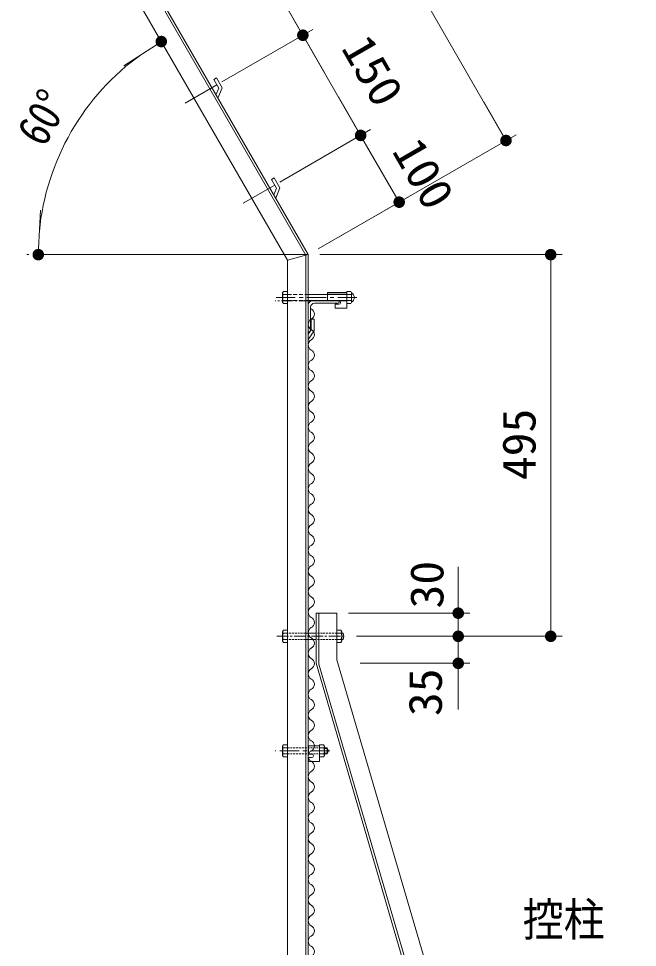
# Model space of a CAD drawing. Units: millimetres at full size. Extents: x -4455 to 4455, y -3150 to 3150.
# Drawn here: x 398 to 1201, y 410 to 1615 of the extents above; entities that cross this region are included whole.
import ezdxf
from ezdxf.enums import TextEntityAlignment as Align

# ---------------------------------------------------------------- set-up
doc = ezdxf.new("R2010")
doc.units = ezdxf.units.MM
doc.header["$LTSCALE"] = 20
for name, pattern in [('DASHED', [7.5, 6, -1.5]), ('USER1', [2, 1.25, -0.25, 0.25, -0.25]), ('USER2', [0.375, 0.25, -0.125]), ('USER3', [0.1875, 0.125, -0.0625]), ('USER4', [1.125, 0.75, -0.125, 0.125, -0.125])]:
    doc.linetypes.add(name, pattern=pattern)
for name, color, linetype, lineweight in [('0-0_1部材', 3, 'Continuous', 18), ('0-1_5寸法', 1, 'Continuous', 18), ('0-2_SUNPOU', 1, 'Continuous', 18), ('0-3_6文字', 3, 'Continuous', 18), ('0-9_8部品', 3, 'Continuous', 18), ('0-A_2網', 4, 'Continuous', 18), ('0-B_AMI', 3, 'Continuous', 18)]:
    doc.layers.add(name, color=color, linetype=linetype, lineweight=lineweight)
doc.styles.add('ＭＳ ゴシック', font='')
doc.styles.get('ＭＳ ゴシック').set_extended_font_data('MS Gothic')

# ---------------------------------------------------------------- blocks, each defined once
blk = doc.blocks.new('M1')
at = {"layer": '0-2_SUNPOU'}
blk.add_line((-5, 0), (-38.58, 0), dxfattribs=at)
for points in [[(0, 0), (-5, 0), (-4.96, 0.63)], [(0, 0), (-4.96, -0.63), (-5, 0)], [(0, 0), (-4.96, 0.63), (-4.84, 1.24)], [(0, 0), (-4.84, -1.24), (-4.96, -0.63)], [(0, 0), (-4.84, 1.24), (-4.65, 1.84)], [(0, 0), (-4.65, -1.84), (-4.84, -1.24)], [(0, 0), (-4.65, 1.84), (-4.38, 2.41)], [(0, 0), (-4.38, -2.41), (-4.65, -1.84)], [(0, 0), (-4.38, 2.41), (-4.05, 2.94)], [(0, 0), (-4.05, -2.94), (-4.38, -2.41)], [(0, 0), (-4.05, 2.94), (-3.64, 3.42)], [(0, 0), (-3.64, -3.42), (-4.05, -2.94)], [(0, 0), (-3.64, 3.42), (-3.19, 3.85)], [(0, 0), (-3.19, -3.85), (-3.64, -3.42)], [(0, 0), (-3.19, 3.85), (-2.68, 4.22)], [(0, 0), (-2.68, -4.22), (-3.19, -3.85)], [(0, 0), (-2.68, 4.22), (-2.13, 4.52)], [(0, 0), (-2.13, -4.52), (-2.68, -4.22)], [(0, 0), (-2.13, 4.52), (-1.55, 4.76)], [(0, 0), (-1.55, -4.76), (-2.13, -4.52)], [(0, 0), (-1.55, 4.76), (-0.94, 4.91)], [(0, 0), (-0.94, -4.91), (-1.55, -4.76)], [(0, 0), (-0.94, 4.91), (-0.31, 4.99)], [(0, 0), (-0.31, -4.99), (-0.94, -4.91)], [(0, 0), (-0.31, 4.99), (0.31, 4.99)], [(0, 0), (0.31, -4.99), (-0.31, -4.99)], [(0, 0), (0.31, 4.99), (0.94, 4.91)], [(0, 0), (0.94, 4.91), (1.55, 4.76)], [(0, 0), (1.55, 4.76), (2.13, 4.52)], [(0, 0), (2.13, 4.52), (2.68, 4.22)], [(0, 0), (2.68, 4.22), (3.19, 3.85)], [(0, 0), (3.19, 3.85), (3.64, 3.42)], [(0, 0), (3.64, 3.42), (4.05, 2.94)], [(0, 0), (4.05, 2.94), (4.38, 2.41)], [(0, 0), (4.38, 2.41), (4.65, 1.84)], [(0, 0), (4.65, 1.84), (4.84, 1.24)], [(0, 0), (4.84, 1.24), (4.96, 0.63)], [(0, 0), (4.96, 0.63), (5, 0)], [(0, 0), (0.94, -4.91), (0.31, -4.99)], [(0, 0), (1.55, -4.76), (0.94, -4.91)], [(0, 0), (2.13, -4.52), (1.55, -4.76)], [(0, 0), (2.68, -4.22), (2.13, -4.52)], [(0, 0), (3.19, -3.85), (2.68, -4.22)], [(0, 0), (3.64, -3.42), (3.19, -3.85)], [(0, 0), (4.05, -2.94), (3.64, -3.42)], [(0, 0), (4.38, -2.41), (4.05, -2.94)], [(0, 0), (4.65, -1.84), (4.38, -2.41)], [(0, 0), (4.84, -1.24), (4.65, -1.84)], [(0, 0), (4.96, -0.63), (4.84, -1.24)], [(0, 0), (5, 0), (4.96, -0.63)]]:
    blk.add_solid(points, dxfattribs=at)
blk = doc.blocks.new('NAMIX13')
at = {"layer": '0-B_AMI'}
for centre, start, end in [((-71.1, -133.3), 298.07249, 61.92751), ((71.1, -400), 118.07249, 241.92751), ((-71.1, -666.7), 298.07249, 61.92751), ((71.1, -933.3), 118.07249, 241.92751), ((-71.1, -1200), 298.07249, 61.92751), ((71.1, -1466.7), 118.07249, 241.92751), ((-71.1, -1733.3), 298.07249, 61.92751), ((71.1, -2000), 118.07249, 241.92751), ((-71.1, -2266.7), 298.07249, 61.92751), ((71.1, -2533.3), 118.07249, 241.92751), ((-71.1, -2800), 298.07249, 61.92751), ((71.1, -3066.7), 118.07249, 241.92751), ((-71.1, -3333.3), 298.07249, 61.92751), ((71.1, -3600), 118.07249, 241.92751), ((-71.1, -3866.7), 298.07249, 61.92751), ((71.1, -4133.3), 118.07249, 241.92751), ((-71.1, -4400), 298.07249, 61.92751), ((71.1, -4666.7), 118.07249, 241.92751), ((-71.1, -4933.3), 298.07249, 61.92751), ((71.1, -5200), 118.07249, 241.92751), ((-71.1, -5466.7), 298.07249, 61.92751), ((71.1, -5733.3), 118.07249, 241.92751)]:
    blk.add_arc(centre, 151.1, start, end, dxfattribs=at)
blk = doc.blocks.new('NAMIX5')
at = {"layer": '0-B_AMI'}
for centre, start, end in [((-35.6, -66.7), 298.07249, 61.92751), ((35.6, -200), 118.07249, 241.92751), ((-35.6, -333.3), 298.07249, 61.92751), ((35.6, -466.7), 118.07249, 241.92751), ((-35.6, -600), 298.07249, 61.92751), ((35.6, -733.3), 118.07249, 241.92751), ((-35.6, -866.7), 298.07249, 61.92751), ((35.6, -1000), 118.07249, 241.92751), ((-35.6, -1133.3), 298.07249, 61.92751), ((35.6, -1266.7), 118.07249, 241.92751)]:
    blk.add_arc(centre, 75.6, start, end, dxfattribs=at)
blk = doc.blocks.new('NAMI')
at = {"layer": '0-B_AMI'}
for centre, start, end in [((-71.1, -133.3), 298.07249, 61.92751), ((71.1, -400), 118.07249, 241.92751)]:
    blk.add_arc(centre, 151.1, start, end, dxfattribs=at)

msp = doc.modelspace()

# ---------------------------------------------------------------- linework, layer by layer
at = {"layer": '0-0_1部材', "color": 1}
for p, q in [((691.5, 1722.93), (766.5, 1593.03)), ((661.57, 1532.45), (779.49, 1600.53)), ((661.57, 1532.45), (779.49, 1600.53)), ((766.5, 1593.03), (841.5, 1463.13)), ((655.04, 1528.68), (613.94, 1504.95)), ((736.57, 1402.55), (854.49, 1470.63)), ((736.57, 1402.55), (854.49, 1470.63)), ((841.5, 1463.13), (891.5, 1376.52)), ((730.04, 1398.78), (688.94, 1375.05)), ((786.57, 1315.94), (904.49, 1384.02)), ((968.09, 873.44), (968.09, 903.44)), ((968.09, 843.44), (968.09, 873.44)), ((825.58, 843.44), (983.09, 843.44)), ((968.09, 843.44), (968.09, 813.44)), ((836.18, 813.44), (983.09, 813.44)), ((867.07, 813.44), (983.09, 813.44)), ((968.09, 813.44), (968.09, 778.44)), ((968.09, 783.44), (968.09, 753.44)), ((840.88, 778.44), (983.09, 778.44)), ((968.09, 748.44), (968.09, 718.44))]:
    msp.add_line(p, q, dxfattribs=at)
at = {"layer": '0-0_1部材', "color": 7}
for p, q in [((545.98, 1696.65), (770.58, 1307.64)), ((548.58, 1698.15), (773.58, 1308.44)), ((525.2, 1684.65), (746.58, 1301.21)), ((654.37, 1537.84), (650.91, 1535.84)), ((650.91, 1535.84), (657.41, 1524.58)), ((654.37, 1537.84), (661.85, 1524.88)), ((653.83, 1515.86), (657.41, 1524.58)), ((656.36, 1511.48), (661.85, 1524.88)), ((729.37, 1407.94), (736.85, 1394.98)), ((728.83, 1385.95), (732.41, 1394.68)), ((731.36, 1381.58), (736.85, 1394.98)), ((746.58, 1301.21), (773.58, 1308.44)), ((746.58, 1301.21), (773.58, 1308.44)), ((746.58, 1301.21), (773.58, 1308.44)), ((770.58, 1307.64), (770.58, -851.56)), ((773.58, 1308.44), (773.58, -851.56)), ((773.58, 1228.44), (773.58, 1263.44)), ((773.58, 1208.44), (773.58, 1243.44)), ((778.58, 1248.44), (813.58, 1248.44)), ((781.08, 1248.44), (806.08, 1248.44)), ((781.58, 1245.44), (811.58, 1245.44)), ((783.58, 1248.44), (823.58, 1248.44)), ((813.58, 1248.44), (813.58, 1247.44)), ((776.58, 1210.44), (776.58, 1240.44)), ((777.31, 1224.63), (777.31, 1210.79)), ((781.31, 1224.63), (777.31, 1224.63)), ((781.31, 1224.63), (781.31, 1209.54)), ((773.58, 1205.38), (777.31, 1210.79)), ((773.58, 1198.34), (781.31, 1209.54)), ((773.58, 1208.44), (774.58, 1208.44)), ((783.58, 843.44), (783.58, 778.44)), ((783.58, 843.44), (810.58, 843.44)), ((787.08, 843.44), (787.08, 777.51)), ((810.58, 843.44), (810.58, 783)), ((783.58, 778.44), (1173.58, -551.56)), ((787.08, 777.51), (1177.08, -552.49)), ((810.58, 783), (1200.58, -547))]:
    msp.add_line(p, q, dxfattribs=at)
for points in [[(729.37, 1407.94), (725.91, 1405.94), (732.41, 1394.68)], [(746.58, 1301.21), (746.58, -851.56), (773.58, -851.56)]]:
    msp.add_lwpolyline(points, dxfattribs=at)
for centre, radius, start, end in [((778.58, 1243.44), 5, 90, 180), ((781.58, 1240.44), 5, 90, 180), ((811.58, 1247.44), 2, 270, 0), ((774.58, 1210.44), 2, 270, 0)]:
    msp.add_arc(centre, radius, start, end, dxfattribs=at)
at = {"layer": '0-1_5寸法'}
for p, q in [((805.06, 1846.24), (1030.06, 1456.52)), ((786.57, 1315.94), (1043.05, 1464.02)), ((411.09, 1308.44), (408.26, 1308.44)), ((426.09, 1308.44), (773.58, 1308.44)), ((788.58, 1308.44), (1103.09, 1308.44)), ((1088.09, 813.44), (1088.09, 1308.44)), ((836.18, 813.44), (1103.09, 813.44))]:
    msp.add_line(p, q, dxfattribs=at)
msp.add_arc((742.4, 1308.44), 319.14, 125.38795, 174.61205, dxfattribs=at)
at = {"layer": '0-9_8部品'}
for p, q in [((740.18, 1258.81), (741.29, 1260.73)), ((740.18, 1258.81), (740.18, 1246.97)), ((740.86, 1256.89), (746.58, 1256.89)), ((741.29, 1260.73), (746.58, 1260.73)), ((746.58, 1260.73), (746.58, 1245.05)), ((773.58, 1256.89), (823.29, 1256.89)), ((798.39, 1259.21), (823.39, 1259.21)), ((798.39, 1259.21), (798.39, 1248.71)), ((823.39, 1245.05), (823.39, 1260.73)), ((823.39, 1259.21), (823.39, 1239.21)), ((829.1, 1256.89), (823.39, 1256.89)), ((829.79, 1246.97), (829.79, 1258.81)), ((740.86, 1248.89), (746.58, 1248.89)), ((768.68, 1248.89), (823.39, 1248.89)), ((798.39, 1248.71), (813.14, 1248.71)), ((808.39, 1244.21), (813.14, 1244.21)), ((808.39, 1244.21), (808.39, 1239.21)), ((829.1, 1248.89), (823.39, 1248.89)), ((828.68, 1245.05), (823.39, 1245.05)), ((829.79, 1246.97), (828.68, 1245.05)), ((808.39, 1239.21), (823.39, 1239.21)), ((740.18, 670.79), (741.29, 672.71)), ((740.18, 658.95), (740.18, 670.79)), ((740.86, 668.87), (746.58, 668.87)), ((741.29, 672.71), (746.58, 672.71)), ((746.58, 657.03), (746.58, 672.71)), ((773.92, 671.19), (773.92, 660.69)), ((773.92, 671.19), (788.12, 671.19)), ((788.12, 657.03), (788.12, 672.71)), ((788.12, 671.19), (788.12, 651.19)), ((793.83, 668.87), (788.12, 668.87)), ((794.52, 658.95), (794.52, 670.79)), ((794.52, 668.87), (798.07, 668.87)), ((794.52, 668.07), (798.48, 668.07)), ((798.07, 660.87), (798.07, 668.87)), ((740.86, 660.87), (746.58, 660.87)), ((773.92, 660.69), (777.87, 660.69)), ((773.92, 656.19), (777.87, 656.19)), ((773.92, 656.19), (773.92, 651.19)), ((773.92, 651.19), (788.12, 651.19)), ((793.83, 660.87), (788.12, 660.87)), ((793.41, 657.03), (788.12, 657.03)), ((794.52, 658.95), (793.41, 657.03)), ((794.52, 661.67), (798.48, 661.67)), ((794.52, 660.87), (798.07, 660.87))]:
    msp.add_line(p, q, dxfattribs=at)
at = {"layer": '0-9_8部品', "linetype": 'USER2'}
for p, q in [((746.58, 1256.89), (773.58, 1256.89)), ((746.58, 1248.89), (773.58, 1248.89))]:
    msp.add_line(p, q, dxfattribs=at)
at = {"layer": '0-9_8部品', "linetype": 'DASHED'}
msp.add_line((798.39, 1257.21), (823.39, 1257.21), dxfattribs=at)
at = {"layer": '0-9_8部品', "color": 1, "linetype": 'USER4'}
for p, q in [((798.88, 1248.44), (730.77, 1248.44)), ((732.7, 813.44), (821.18, 813.44))]:
    msp.add_line(p, q, dxfattribs=at)
at = {"layer": '0-9_8部品', "color": 1, "linetype": 'USER1'}
for p, q in [((836.74, 1252.89), (731.82, 1252.89)), ((801.54, 664.87), (730.71, 664.87))]:
    msp.add_line(p, q, dxfattribs=at)
at = {"layer": '0-9_8部品', "color": 7}
for p, q in [((740.18, 819.36), (741.29, 821.28)), ((740.18, 807.52), (740.18, 819.36)), ((741.29, 821.28), (746.58, 821.28)), ((746.58, 805.6), (746.58, 821.28)), ((810.58, 805.6), (810.58, 821.28)), ((815.87, 821.28), (810.58, 821.28)), ((816.98, 819.36), (815.87, 821.28)), ((816.98, 807.52), (816.98, 819.36)), ((740.18, 807.52), (741.29, 805.6)), ((740.86, 817.44), (746.58, 817.44)), ((740.86, 809.44), (746.58, 809.44)), ((783.58, 817.44), (773.58, 817.44)), ((783.58, 809.44), (773.58, 809.44)), ((816.29, 817.44), (810.58, 817.44)), ((816.29, 809.44), (810.58, 809.44)), ((816.98, 807.52), (815.87, 805.6)), ((818.9, 817.44), (816.98, 817.44)), ((818.9, 809.44), (816.98, 809.44)), ((741.29, 805.6), (746.58, 805.6)), ((815.87, 805.6), (810.58, 805.6))]:
    msp.add_line(p, q, dxfattribs=at)
at = {"layer": '0-9_8部品', "linetype": 'USER3'}
for p, q in [((773.58, 817.44), (746.58, 817.44)), ((773.58, 809.44), (746.58, 809.44)), ((810.58, 817.44), (783.58, 817.44)), ((810.58, 809.44), (783.58, 809.44)), ((746.58, 668.87), (788.12, 668.87)), ((746.58, 660.87), (788.12, 660.87))]:
    msp.add_line(p, q, dxfattribs=at)
at = {"layer": '0-9_8部品'}
for points in [[(829.79, 1258.81), (828.68, 1260.73), (823.39, 1260.73)], [(740.18, 1246.97), (741.29, 1245.05), (746.58, 1245.05)], [(794.52, 670.79), (793.41, 672.71), (788.12, 672.71)], [(740.18, 658.95), (741.29, 657.03), (746.58, 657.03)]]:
    msp.add_lwpolyline(points, dxfattribs=at)
for centre, radius, start, end in [((743.21, 1258.81), 3.03, 180, 219.3382), ((752.18, 1252.89), 12, 160.52878, 199.47122), ((826.76, 1258.81), 3.03, 320.6618, 0), ((817.79, 1252.89), 12, 340.52878, 19.47122), ((826.63, 1252.89), 6.71, 298.05542, 61.94458), ((743.21, 1246.97), 3.03, 140.6618, 180), ((813.14, 1246.46), 2.25, 270, 90), ((826.76, 1246.97), 3.03, 0, 39.3382), ((743.21, 670.79), 3.03, 180, 219.3382), ((752.18, 664.87), 12, 160.52878, 199.47122), ((791.49, 670.79), 3.03, 320.6618, 0), ((782.52, 664.87), 12, 340.52878, 19.47122), ((791.14, 664.87), 8, 330, 30), ((743.21, 658.95), 3.03, 140.6618, 180), ((777.87, 658.44), 2.25, 270, 90), ((791.49, 658.95), 3.03, 0, 39.3382)]:
    msp.add_arc(centre, radius, start, end, dxfattribs=at)
at = {"layer": '0-9_8部品', "color": 7}
for centre, radius, start, end in [((743.21, 819.36), 3.03, 180, 219.3382), ((813.95, 819.36), 3.03, 320.6618, 0), ((752.18, 813.44), 12, 160.52878, 199.47122), ((743.21, 807.52), 3.03, 140.6618, 180), ((804.98, 813.44), 12, 340.52878, 19.47122), ((813.95, 807.52), 3.03, 0, 39.3382), ((807.59, 813.44), 12, 340.52878, 19.47122)]:
    msp.add_arc(centre, radius, start, end, dxfattribs=at)

# ---------------------------------------------------------------- block references
at = {"layer": '0-0_1部材', "xscale": 1.5, "yscale": 1.5}
for p, rotation in [((766.5, 1593.03), 300), ((766.5, 1593.03), 120), ((841.5, 1463.13), 300), ((841.5, 1463.13), 120), ((891.5, 1376.52), 300), ((968.09, 843.44), 270), ((968.09, 813.44), 270), ((968.09, 813.44), 90), ((968.09, 778.44), 90)]:
    msp.add_blockref('M1', p, dxfattribs=dict(at, rotation=rotation))
at = {"layer": '0-1_5寸法', "xscale": 1.5, "yscale": 1.5}
for p, rotation in [((582.83, 1584.83), 32.69398), ((1030.06, 1456.52), 300), ((423.26, 1308.44), 267.30602), ((1088.09, 1308.44), 90), ((1088.09, 813.44), 270)]:
    msp.add_blockref('M1', p, dxfattribs=dict(at, rotation=rotation))
at = {"layer": '0-A_2網'}
for name, p, xscale, yscale in [('NAMIX5', (777.42, 1238.03), 0.1, 0.1), ('NAMI', (777.42, 1104.7), 0.05, 0.05), ('NAMI', (777.42, 1078.03), 0.05, 0.05), ('NAMI', (777.42, 1051.36), 0.05, 0.05), ('NAMIX5', (777.42, 1024.7), 0.1, 0.1), ('NAMIX13', (777.42, 891.36), 0.05, 0.05), ('NAMIX13', (777.42, 598.03), 0.05, 0.05)]:
    msp.add_blockref(name, p, dxfattribs=dict(at, xscale=xscale, yscale=yscale))

# ---------------------------------------------------------------- texts
at = {"layer": '0-0_1部材', "style": 'ＭＳ ゴシック', "width": 1.05}
for s, rotation, p in [('150', 300, (804.15, 1570.07)), ('100', 300, (870.02, 1436.51)), ('30', 90, (961.88, 849.54)), ('35', 90, (959.91, 709.97))]:
    msp.add_text(s, height=43.26, rotation=rotation, dxfattribs=at).set_placement(p, align=Align.BOTTOM_LEFT)
at = {"layer": '0-1_5寸法', "color": 3, "style": 'ＭＳ ゴシック'}
for s, rotation, width, p in [('60°', 60, 0.85, (441.86, 1439.52)), ('495', 90, 1.05, (1081.42, 1015.94))]:
    msp.add_text(s, height=43.26, rotation=rotation, dxfattribs=dict(at, width=width)).set_placement(p, align=Align.BOTTOM_LEFT)
at = {"layer": '0-3_6文字', "style": 'ＭＳ ゴシック', "width": 0.9}
msp.add_text('控柱', height=43.26, dxfattribs=at).set_placement((1051.81, 411.59), align=Align.BOTTOM_LEFT)

doc.saveas('drawing.dxf')
